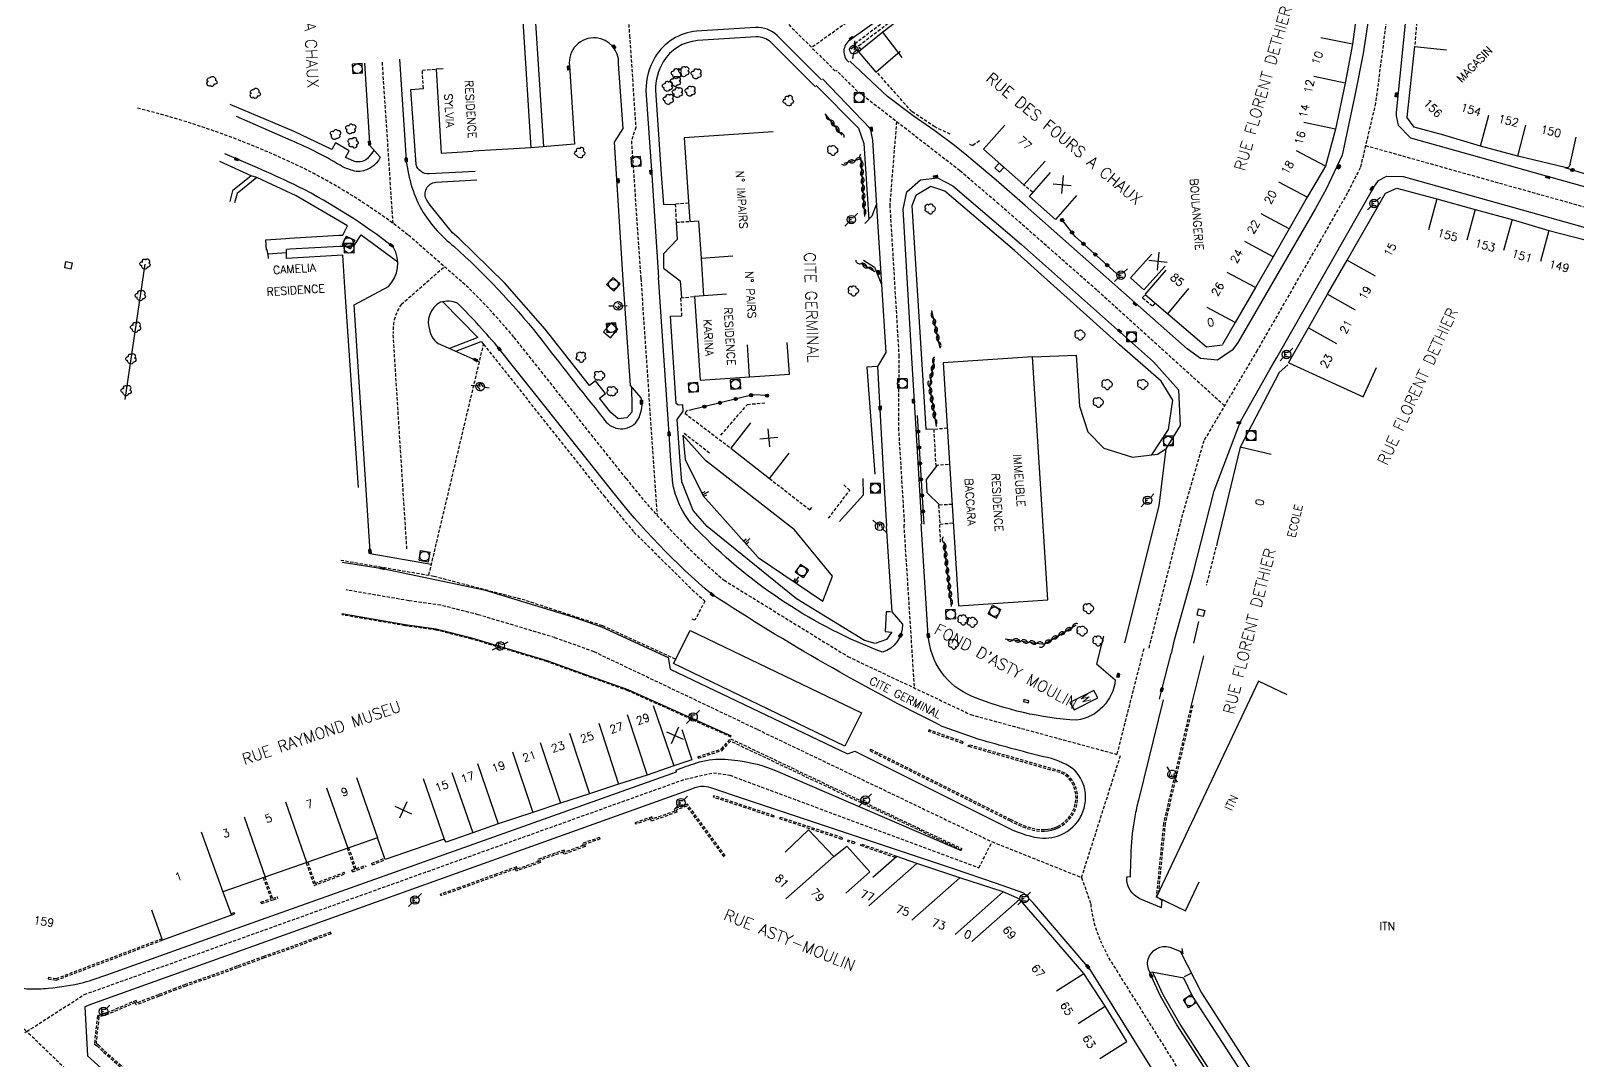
# Model space of a CAD drawing. Header units: millimetres. Extents: x 184000 to 185001, y 129000 to 130000.
# Drawn here: x 184619.8 to 184861.3, y 129167.8 to 129328.5 of the extents above; entities that cross this region are included whole.
import ezdxf
from ezdxf.enums import TextEntityAlignment as Align

# ---------------------------------------------------------------- set-up
doc = ezdxf.new("R2010")
doc.units = ezdxf.units.MM
doc.linetypes.add('DASHED', pattern=[0.75, 0.5, -0.25])
doc.layers.get('0').update_dxf_attribs({"linetype": 'CONTINUOUS'})
for name, color, linetype in [('W0001', 6, 'DASHED'), ('W0008', 7, 'CONTINUOUS'), ('W0100', 7, 'CONTINUOUS'), ('W0112', 1, 'DASHED'), ('W0211', 2, 'CONTINUOUS'), ('W0300', 7, 'CONTINUOUS'), ('W0302', 3, 'CONTINUOUS'), ('W0310', 3, 'CONTINUOUS'), ('W0322', 7, 'CONTINUOUS'), ('W0334', 7, 'CONTINUOUS'), ('W0400', 7, 'CONTINUOUS'), ('W0420', 7, 'CONTINUOUS'), ('W0471', 7, 'CONTINUOUS'), ('W0984', 7, 'CONTINUOUS'), ('W0989', 7, 'CONTINUOUS'), ('W0991', 7, 'CONTINUOUS'), ('W1102', 7, 'CONTINUOUS')]:
    doc.layers.add(name, color=color, linetype=linetype)
doc.styles.get("Standard").update_dxf_attribs({"font": 'romans.shx', "width": 0.85})

# ---------------------------------------------------------------- blocks, each defined once
blk = doc.blocks.new('t991o')
at = {"color": 0, "linetype": 'Continuous'}
for p, q in [((-1, 1), (1, -1)), ((-1, -1), (1, 1))]:
    blk.add_line(p, q, dxfattribs=at)
blk = doc.blocks.new('t310o')
at = {"color": 0, "linetype": 'Continuous'}
for centre, start, end in [((-0.5, 0.38), 216.8699, 323.1304), ((0.5, -0.37), 36.8699, 143.1303)]:
    blk.add_arc(centre, 0.625, start, end, dxfattribs=at)
blk = doc.blocks.new('t322o')
at = {"color": 0, "linetype": 'Continuous'}
for radius in [0.25, 0.15]:
    blk.add_circle((0, 0), radius, dxfattribs=at)
blk = doc.blocks.new('T471')
for p, q in [((-0.333334, 0.333334), (-0.333334, -0.333334)), ((-0.333334, 0.333334), (0.333334, 0.333334)), ((-0.333334, 0), (0, 0)), ((0.500001, 0.500001), (1.000002, 1.000002)), ((-0.500001, -0.500001), (-1.000002, -1.000002)), ((-0.333334, -0.333334), (0.333334, -0.333334))]:
    blk.add_line(p, q)
blk.add_ellipse((0, 0), major_axis=(0.471405, 0.471405), ratio=1, start_param=5.4977871438, end_param=11.780972451)
blk = doc.blocks.new('t112o')
at = {"color": 0, "linetype": 'Continuous'}
for p, q in [((-0.5, 0.5), (0.5, 0.5)), ((-0.5, -0.5), (-0.5, 0.5)), ((0.5, 0.5), (0.5, -0.5)), ((0.5, -0.5), (-0.5, -0.5))]:
    blk.add_line(p, q, dxfattribs=at)
blk = doc.blocks.new('T420')
for p, q in [((0.75, 0.75), (-0.75, 0.75)), ((-0.75, 0.75), (-0.75, -0.75)), ((0.75, 0.75), (0.75, -0.75)), ((0.75, -0.75), (-0.75, -0.75))]:
    blk.add_line(p, q)
blk.add_ellipse((0, 0), major_axis=(-0.53, 0.53), ratio=1, start_param=3.926991, end_param=10.210176)
blk = doc.blocks.new('T300')
for p, q in [((-0.8, 0.51), (-0.86, 0.34)), ((-0.86, 0.34), (-0.86, 0.17)), ((-0.86, 0.17), (-0.74, 0.06)), ((-0.69, 0.63), (-0.8, 0.51)), ((-0.8, -0.06), (-0.74, 0.06)), ((-0.74, 0.06), (-0.69, 0.11)), ((-0.57, 0.69), (-0.69, 0.63)), ((-0.46, 0.69), (-0.57, 0.69)), ((-0.29, 0.63), (-0.46, 0.69)), ((-0.29, 0.63), (-0.17, 0.74)), ((-0.23, 0.57), (-0.29, 0.63)), ((-0.17, 0.74), (-0.06, 0.8)), ((-0.06, 0.8), (0.06, 0.8)), ((0.06, 0.8), (0.23, 0.74)), ((0.23, 0.74), (0.34, 0.63)), ((0.34, 0.63), (0.4, 0.51)), ((0.46, 0.46), (0.34, 0.46)), ((0.4, 0.51), (0.4, 0.46)), ((0.57, 0.4), (0.46, 0.46)), ((0.57, 0.4), (0.69, 0.29)), ((0.69, 0.29), (0.74, 0.17)), ((0.74, 0.06), (0.69, -0.17)), ((0.74, 0.17), (0.74, 0.06)), ((-0.8, -0.17), (-0.8, -0.06)), ((-0.8, -0.23), (-0.8, -0.17)), ((-0.74, -0.34), (-0.8, -0.23)), ((-0.69, -0.4), (-0.74, -0.34)), ((-0.51, -0.46), (-0.69, -0.4)), ((-0.4, -0.46), (-0.51, -0.46)), ((-0.4, -0.46), (-0.34, -0.46)), ((-0.34, -0.46), (-0.34, -0.4)), ((-0.34, -0.51), (-0.34, -0.46)), ((-0.29, -0.63), (-0.34, -0.51)), ((-0.17, -0.74), (-0.29, -0.63)), ((-0.06, -0.8), (-0.17, -0.74)), ((0.06, -0.8), (-0.06, -0.8)), ((0.17, -0.74), (0.06, -0.8)), ((0.23, -0.69), (0.17, -0.74)), ((0.29, -0.46), (0.23, -0.46)), ((0.29, -0.63), (0.23, -0.69)), ((0.46, -0.4), (0.29, -0.46)), ((0.34, -0.51), (0.29, -0.63)), ((0.34, -0.51), (0.34, -0.46)), ((0.57, -0.34), (0.46, -0.4)), ((0.63, -0.29), (0.57, -0.34)), ((0.69, -0.17), (0.63, -0.29))]:
    blk.add_line(p, q)
blk = doc.blocks.new('T400')
for p, q in [((-0.15, 0.3), (0.15, 0.3)), ((-0.15, -0.25), (-0.15, 0.3)), ((-0.15, 0.15), (0.15, 0.15)), ((-0.15, 0), (0.15, 0)), ((0.15, 0.3), (0.15, -0.25)), ((-0.15, -0.15), (0.15, -0.15)), ((-0.15, -0.25), (-0.15, -0.3)), ((-0.15, -0.3), (0.15, -0.3)), ((0.15, -0.3), (0.15, -0.25))]:
    blk.add_line(p, q)
blk = doc.blocks.new('t211o')
at = {"color": 0, "linetype": 'Continuous'}
for p, q in [((-0.29, 0.5), (-0.29, 0)), ((0, 1), (0, 0)), ((0.29, 0.5), (0.29, 0))]:
    blk.add_line(p, q, dxfattribs=at)

msp = doc.modelspace()

# ---------------------------------------------------------------- linework, layer by layer
at = {"layer": 'W0001'}
msp.add_line((184783.9, 129196.28), (184785.35, 129192.12), dxfattribs=at)
for points in [[(184834.67, 129361.63), (184831.87, 129332.98), (184829.82, 129317.24), (184827.44, 129307.15), (184825.42, 129303.21), (184821.21, 129295.81), (184818.17, 129290.55), (184811.33, 129278.63), (184802.99, 129264.5), (184799.46, 129252.24), (184794.33, 129231.89)], [(184707.34, 129360.21), (184745.4, 129322.29)], [(184786.26, 129357.64), (184741.75, 129325.93)], [(184713.11, 129330.29), (184713.28, 129327.81), (184714.27, 129313.45), (184713.58, 129311.34), (184715.05, 129289.85)], [(184674.63, 129323.65), (184676.3, 129298.49)], [(184806.22, 129269.97), (184786.28, 129288.03), (184770.99, 129301.49), (184764.89, 129306.68), (184748.89, 129319.09), (184745.56, 129322.4)], [(184754.99, 129314.36), (184753.94, 129301.35), (184755.36, 129277.87), (184755.29, 129266.51), (184756.22, 129251.35)], [(184828.26, 129310.63), (184874.62, 129297.62), (184918.39, 129284.5), (184936.49, 129276.95), (184945.28, 129272.38), (184951.41, 129268.29), (184962.7, 129260), (184969.63, 129255.03), (184985.86, 129242.72), (185000, 129229.78)], [(184715.05, 129289.85), (184717.58, 129252.86)], [(184756.13, 129251.35), (184757.75, 129225.9)], [(184733.28, 129219.39), (184707.75, 129231.53), (184701.61, 129233.75), (184689.67, 129237.33), (184683.8, 129238.82), (184678.82, 129239.51), (184669, 129241.21)], [(184728.06, 129242.71), (184747.4, 129230.8), (184766.57, 129221.73), (184789.41, 129215.52)], [(184793.6, 129232.01), (184789.41, 129215.52)], [(184733.28, 129219.39), (184769.91, 129201.87), (184783.9, 129196.28), (184789.99, 129215.37)], [(184728.94, 129212.26), (184767.87, 129197.79), (184769.91, 129201.87)]]:
    msp.add_lwpolyline(points, dxfattribs=at)
for points in [[(184728.06, 129242.71, -0.050932), (184712.74, 129258.62), (184702.58, 129271.45), (184695.22, 129280.71, 0.023031), (184688.16, 129288.38), (184678.66, 129296.7, 0.048366), (184662.91, 129306.8, 0.054365), (184636.2, 129316.51, 0.258505), (184636.2, 129316.51, 0.108505), (184636.2, 129316.51)], [(184678.51, 129247.6), (184676.36, 129281.28, -0.171472), (184677.65, 129285.82), (184684.36, 129291.71)], [(184831.49, 129000), (184831.43, 129000.86), (184828.51, 129042.9), (184826.86, 129065.74), (184826.03, 129077.93), (184823.75, 129110.41), (184823.02, 129126.94, 0.104805), (184821.84, 129129.94), (184809.11, 129150.31), (184796.78, 129169.96), (184788.05, 129183.93), (184786.98, 129186.16, -0.088323), (184785.33, 129192.15)]]:
    msp.add_lwpolyline(points, format="xyb", dxfattribs=at)
at = {"layer": 'W0001', "flags": 128}
for points in [[(184573.69, 129219.87), (184592.27, 129197.77), (184597.11, 129192.65), (184612.38, 129178.73), (184619.12, 129172.22), (184628.1, 129177.99)], [(184628.1, 129177.99), (184721.77, 129211.58), (184726.38, 129212.65), (184728.94, 129212.26)], [(184743.39, 129000), (184742.74, 129000.55), (184704.08, 129057.27), (184648.29, 129142.06), (184642.83, 129150.26), (184626.87, 129164.73), (184619.12, 129172.22), (184604.16, 129160.91)]]:
    msp.add_lwpolyline(points, dxfattribs=at)
at = {"layer": 'W0008'}
for points in [[(184872.53, 129362.32), (184841.84, 129358.93), (184839.65, 129358.15), (184837.7, 129356.14), (184836.95, 129354.05), (184834.72, 129332.31), (184833.02, 129315.81), (184833.05, 129315.24), (184833.37, 129313.8), (184835.26, 129311.85), (184857.19, 129305.7), (184891.29, 129296.15)], [(184811.69, 129355.65), (184812.63, 129355.76), (184826.36, 129357.3), (184828.38, 129356.99), (184829.92, 129355.78), (184830.8, 129352.96), (184829.24, 129336.09), (184828.8, 129331.21), (184827.87, 129325.02), (184826.62, 129318.68), (184824.58, 129309.14), (184822.1, 129303.8), (184820.44, 129300.81), (184808.27, 129279.75), (184807.4, 129278.64)], [(184807.4, 129278.64), (184805.12, 129277.1), (184802.5, 129277.34), (184800.4, 129278.86), (184775.07, 129301.28), (184770.57, 129305.21), (184765.97, 129309.06), (184764.04, 129310.62), (184760.98, 129312.92), (184757.57, 129315.25), (184753.6, 129318.29), (184747.69, 129323.78)], [(184743.42, 129321.02), (184750.86, 129313.29), (184751.24, 129311.45), (184751.84, 129302.02), (184752.66, 129288.92), (184753.34, 129278.29), (184752.01, 129276.09), (184752.94, 129259), (184753.45, 129251.18)], [(184797.94, 129231.27), (184798.43, 129233.41), (184801.29, 129243.6), (184804.62, 129256.67), (184808.75, 129267.52), (184813.32, 129275.62), (184814.4, 129277.5), (184829.56, 129304.12), (184830.29, 129305.17), (184831.57, 129305.84), (184834.13, 129305.8), (184852.72, 129300.57), (184875.01, 129294.32)], [(184758.96, 129251.51), (184758.1, 129265.48), (184757.37, 129277.44), (184756.03, 129300.69), (184756.63, 129303.39), (184758.76, 129305.29), (184761.42, 129305.58), (184763.81, 129304.31), (184774.49, 129295.15), (184795.16, 129276.85), (184799.04, 129272.47), (184799.31, 129266.9), (184797.07, 129263.25), (184795.98, 129254.34), (184790.62, 129232.95)], [(184668.42, 129245.52), (184674.68, 129244.57), (184690.56, 129241.2), (184704.43, 129236.98), (184708.93, 129235.44), (184719.34, 129230.63), (184719.62, 129228.83)], [(184725.03, 129241.46), (184724.99, 129241.5)], [(184729.21, 129218.34), (184713.08, 129225.6), (184706.47, 129227.96), (184700.42, 129230.14), (184688.66, 129233.67), (184683.08, 129235.08), (184678.24, 129235.75), (184668.35, 129237.46)], [(184796.08, 129224.16), (184796.44, 129225.6), (184797.88, 129231.28)]]:
    msp.add_lwpolyline(points, dxfattribs=at)
for points in [[(184811.72, 129355.45), (184799.16, 129354.03), (184788.4, 129352.78, 0.100029), (184778.9, 129349.34), (184747.69, 129327.08, 0.494462), (184747.52, 129323.67)], [(184712.3, 129289.66), (184710.94, 129311.15), (184712.28, 129313.31), (184711.58, 129323.4, 0.403406), (184708.07, 129327.44, 0.479779), (184703.91, 129323.1), (184704.68, 129310.84), (184697.86, 129310.29)], [(184743.3, 129320.88), (184736.36, 129327.8, 0.211399), (184732.97, 129329.05), (184723.77, 129328.47, 0.241077), (184717.3, 129324.46, 0.13817), (184715.86, 129319.21), (184716.79, 129306.02), (184717.8, 129290.03)], [(184671.89, 129323.47), (184672.67, 129311.02), (184672.71, 129310.64), (184674.34, 129308.83, -0.311789), (184670.57, 129306.58, -0.043141), (184668.57, 129307.25, 0.037688), (184660.41, 129311.41), (184651.87, 129315.14)], [(184677.36, 129324.12), (184678.41, 129308.35, 0.104179), (184681.05, 129300.15, 0.080093), (184685.84, 129294.88, -0.040889), (184699.03, 129280.96, 0.006613), (184709.19, 129268.03, 0.489032), (184714.23, 129267.27, 0.223036), (184715.13, 129271.19), (184713.44, 129273.15), (184712.3, 129289.66)], [(184682.31, 129245.2), (184672.76, 129246.84), (184672.75, 129247.23), (184670.29, 129285.75), (184675.62, 129288.62, 0.328879), (184676.44, 129294.72, 0.046917), (184661.6, 129304.19, 0.014817), (184650.08, 129309.31, 0.025609)], [(184753.4, 129251.18), (184754.26, 129237.78), (184755.93, 129235.83, -0.335857), (184752.79, 129231.48, -0.108153), (184724.55, 129249.93, -0.171171), (184720.05, 129257.81), (184719.75, 129261.37), (184719.47, 129265.59), (184717.8, 129290.03)], [(184726.43, 129240.27, -0.000644), (184726.19, 129240.47, -0.050941), (184710.45, 129256.81), (184700.29, 129269.63), (184692.95, 129278.86, 0.021891), (184686.44, 129285.98, 0.177829), (184683.76, 129286.14, 0.387803), (184682.12, 129281.65, 0.284555), (184684.14, 129279.39), (184689.76, 129276.89)], [(184787.34, 129233.98), (184786.24, 129229.66), (184789.16, 129227.15, -0.344295), (184783.14, 129220.85, -0.081589), (184766.79, 129224.57, -0.286388), (184759.96, 129234.08), (184758.86, 129251.52)], [(184796.37, 129191.53), (184793.02, 129192.96, -0.297677), (184790.95, 129196.3)], [(184823.86, 129065.6), (184823.84, 129065.54), (184823.01, 129077.72), (184819.58, 129126.51, 0.098695), (184818.93, 129128.06), (184806.18, 129148.48), (184793.85, 129168.12), (184785.23, 129181.9), (184784.87, 129182.35), (184776.29, 129192.36)], [(184794.57, 129181.47, -0.191369), (184794.3, 129183.51, -0.407872), (184797.71, 129185.42), (184799.64, 129184.63)], [(184846.38, 129122.88), (184834, 129127.05), (184834.05, 129127.26), (184826.57, 129138.67), (184823.4, 129140.05, -0.111497), (184815.86, 129146.92), (184807.77, 129159.29), (184798.78, 129173.26), (184796.21, 129177.72), (184794.75, 129180.94), (184794.57, 129181.47)]]:
    msp.add_lwpolyline(points, format="xyb", dxfattribs=at)
at = {"layer": 'W0008', "flags": 128}
for points in [[(184719.62, 129228.83), (184747.32, 129215.61), (184748.46, 129216.04), (184771.31, 129204.61, 0.0697), (184776.49, 129202.6, 0.1235), (184780.15, 129202.73, 0.1786), (184783.61, 129205.51, 0.0922), (184784.42, 129207.68, 0.094), (184784.4, 129210.01, 0.1625), (184782.54, 129213.27, 0.1161), (184777.97, 129215.13, -0.0093), (184767.91, 129217.86), (184762.14, 129219.89, -0.028869), (184726.19, 129240.47)], [(184796.63, 129224.02), (184792.78, 129208.36, 0.0135), (184792.21, 129205.81, 0.0335), (184791.62, 129200.47, 0.0076), (184791.48, 129196.34), (184790.96, 129196.39, 0.007901), (184790.95, 129196.3)], [(184575.62, 129221.47), (184596.77, 129196.56, 0.0174), (184597.97, 129195.22, 0.0286), (184599.55, 129193.76), (184615.73, 129180.46, 0.0407), (184616.97, 129179.51, 0.1153), (184619.45, 129178.88, 0.0395), (184622.52, 129179, 0.0403), (184628.01, 129179.89, 0.0211), (184631.62, 129181.08), (184652, 129188.36), (184720.6, 129212.79), (184720.57, 129213.07, -0.0192), (184723.73, 129214.19, -0.0873), (184727.82, 129214.78, -0.0064), (184728.18, 129214.75, -0.0121), (184730.2, 129214.54, -0.0677), (184736.1, 129212.98), (184758.41, 129203.38), (184765.08, 129200.52)], [(184776.29, 129192.36), (184774.88, 129193.83), (184770.59, 129195.35), (184763.88, 129197.66), (184730.93, 129208.61), (184726.31, 129210.17, 0.0649), (184724.94, 129210.51, 0.0997), (184722.97, 129210.09), (184629.39, 129176.53), (184628.19, 129176.09), (184628.64, 129168.43), (184630.23, 129166.95), (184640.27, 129157.92), (184645.39, 129153.38), (184725.27, 129031.47), (184726.41, 129032.14), (184744.94, 129004.63), (184748.1, 129000)]]:
    msp.add_lwpolyline(points, format="xyb", dxfattribs=at)
at = {"layer": 'W0100'}
for p, q in [((184835.91, 129326.08), (184834.73, 129315.07)), ((184835.91, 129326.08), (184840.88, 129325.55)), ((184860.2, 129307.7), (184861.16, 129311.91)), ((184793.84, 129287.34), (184797.09, 129291.14)), ((184720.15, 129229.69), (184722.74, 129234.88)), ((184722.74, 129234.88), (184749.52, 129222)), ((184746.92, 129216.81), (184720.15, 129229.69)), ((184749.52, 129222), (184746.92, 129216.81))]:
    msp.add_line(p, q, dxfattribs=at)
for points in [[(184811.89, 129353.99), (184811.98, 129354), (184827.18, 129355.94), (184829.05, 129353.72), (184828.19, 129344.25), (184827.63, 129338.53), (184827.03, 129332.58), (184826.2, 129326.45), (184825.07, 129320.39), (184823.54, 129313.17), (184821.98, 129307.38), (184819.13, 129302.57), (184816.34, 129297.6), (184813.81, 129293.25), (184811.07, 129288.45), (184807.91, 129282.97), (184805.91, 129279.53)], [(184695.46, 129348.23), (184697.86, 129310.29), (184688.86, 129309.74)], [(184771.09, 129336.01), (184768.05, 129339.98), (184752.83, 129328.32), (184749.05, 129325.28), (184749.44, 129324.82), (184751.74, 129322.11), (184755.55, 129325.35)], [(184684.16, 129322.6), (184683.07, 129322.54), (184683.87, 129309.44), (184688.86, 129309.74)], [(184778.22, 129308.2), (184774.9, 129304.46), (184768.59, 129310.06), (184771.91, 129313.8)], [(184735.73, 129312.75), (184721.83, 129311.82), (184722.71, 129298.78), (184724.07, 129298.87), (184724.47, 129293), (184724.86, 129287.13)], [(184783.12, 129302.84), (184779.82, 129299.08), (184775.74, 129302.66), (184779.04, 129306.42)], [(184816.23, 129276.68), (184819.36, 129282.14), (184822.3, 129287.43), (184825.4, 129292.74), (184831.39, 129303.2), (184833.17, 129303.99), (184839.41, 129302.29), (184845.39, 129300.64), (184851.18, 129299.06), (184856.91, 129297.35), (184862.76, 129295.85), (184868.45, 129294.18), (184874.25, 129292.62), (184880.07, 129290.98), (184886.05, 129289.18), (184891.94, 129287.38), (184898.08, 129285.51), (184904.03, 129283.7), (184909.98, 129281.98), (184915.67, 129280.16), (184921.55, 129278.18), (184927.62, 129275.81)], [(184670.94, 129257.23), (184668.81, 129288.51), (184668.5, 129293.5), (184659.73, 129292.97), (184659.69, 129293.85), (184656.79, 129293.67), (184656.83, 129292.97)], [(184794.86, 129293.66), (184791.52, 129289.94), (184793.61, 129288.06), (184796.95, 129291.78)], [(184728.41, 129287.38), (184723.42, 129287.03), (184724.34, 129273.97), (184738.26, 129274.89), (184737.92, 129279.88)], [(184793.84, 129287.34), (184797.35, 129284.34), (184803.43, 129279.2), (184805.91, 129279.5)], [(184816.26, 129276.66), (184827.88, 129271.38), (184829.95, 129275.93)], [(184732.17, 129267.3), (184729.09, 129263.37), (184735.15, 129258.62), (184738.23, 129262.56)], [(184813.53, 129262.34), (184808.67, 129263.51), (184805.08, 129248.6), (184805.08, 129248.6)], [(184816.04, 129224.81), (184811.52, 129226.95), (184795.6, 129193.24), (184800.12, 129191.1), (184802.25, 129195.62)], [(184786.74, 129168.02), (184790.99, 129170.65), (184787.58, 129176.18), (184784.26, 129181.27), (184778.4, 129188.05), (184774.25, 129192.87), (184774.21, 129192.89)]]:
    msp.add_lwpolyline(points, dxfattribs=at)
msp.add_lwpolyline([(184860.2, 129307.7, -0.536778), (184859.44, 129307.18), (184852.03, 129308.94), (184846.23, 129310.55), (184840.5, 129312.26), (184835.85, 129313.47), (184834.72, 129315.05)], format="xyb", dxfattribs=at)
msp.add_lwpolyline([(184778.61, 129239.65), (184776.23, 129277.6), (184762.29, 129276.68), (184764.68, 129238.73)], close=True, dxfattribs=at)
at = {"layer": 'W0100', "flags": 128}
for points in [[(184774.81, 129223.77), (184775.59, 129223.57), (184775.67, 129223.89), (184774.89, 129224.09)], [(184782.09, 129223.63), (184782.76, 129222.46), (184786.45, 129224.33), (184785.79, 129225.5)]]:
    msp.add_lwpolyline(points, close=True, dxfattribs=at)
for points in [[(184721.45, 129219.42), (184723.04, 129214.68), (184720.23, 129213.7), (184716.06, 129212.27), (184711.58, 129210.85), (184707.01, 129209.35), (184702.49, 129207.87), (184698.19, 129206.43), (184692.79, 129204.64), (184688.83, 129203.25), (184684.64, 129201.8), (184684.34, 129202.29), (184675.12, 129199.07), (184673.94, 129202.47), (184649.78, 129194.04), (184651.1, 129190.4), (184640.35, 129186.5), (184638.65, 129191.2)], [(184737.62, 129200.24), (184741.22, 129203.71), (184745.2, 129199.58), (184747.25, 129201.18), (184748.18, 129200.12), (184750.8, 129197.17), (184747.06, 129193.86)], [(184774.25, 129192.92), (184771.63, 129194.03), (184764.89, 129196.23), (184758.15, 129198.47), (184755.05, 129199.57), (184751.3, 129196.26)]]:
    msp.add_lwpolyline(points, dxfattribs=at)
at = {"layer": 'W0112'}
for p, q in [((184836.32, 129330.63), (184835.91, 129326.08)), ((184757.37, 129315.92), (184751.8, 129322.23)), ((184776.25, 129303.36), (184774.9, 129304.45)), ((184805.08, 129248.6), (184803.36, 129241.91)), ((184801.02, 129223.22), (184796.7, 129204.75)), ((184801.26, 129223.17), (184796.95, 129204.71)), ((184760.07, 129219.33), (184759.99, 129219.09)), ((184765.31, 129217.23), (184759.99, 129219.09)), ((184765.39, 129217.47), (184760.07, 129219.33)), ((184723.95, 129215.15), (184727.62, 129216.35)), ((184727.62, 129216.35), (184729.06, 129217.96)), ((184727.76, 129216.14), (184729.04, 129217.57)), ((184765.1, 129200.57), (184729.04, 129217.57)), ((184729.06, 129217.96), (184765.2, 129200.79)), ((184765.31, 129217.23), (184765.39, 129217.47)), ((184766.2, 129216.77), (184766.27, 129217.01)), ((184780.52, 129212.66), (184766.2, 129216.77)), ((184780.59, 129212.9), (184766.27, 129217.01)), ((184723.95, 129215.15), (184724.03, 129214.91)), ((184724.03, 129214.91), (184727.76, 129216.14)), ((184750.94, 129216.32), (184750.83, 129216.1)), ((184750.83, 129216.1), (184772.66, 129205.16)), ((184750.94, 129216.32), (184772.77, 129205.39)), ((184781.16, 129212.38), (184780.52, 129212.66)), ((184781.29, 129212.59), (184780.59, 129212.9)), ((184781.73, 129211.93), (184781.16, 129212.38)), ((184781.91, 129212.11), (184781.29, 129212.59)), ((184782.22, 129211.35), (184781.73, 129211.93)), ((184782.43, 129211.49), (184781.91, 129212.11)), ((184782.61, 129210.68), (184782.22, 129211.35)), ((184782.83, 129210.78), (184782.43, 129211.49)), ((184782.87, 129209.95), (184782.61, 129210.68)), ((184783.11, 129210.02), (184782.83, 129210.78)), ((184783, 129209.28), (184782.87, 129209.95)), ((184783.03, 129208.61), (184783, 129209.28)), ((184783.25, 129209.31), (184783.11, 129210.02)), ((184783.28, 129208.6), (184783.25, 129209.31)), ((184722.33, 129207.74), (184720.24, 129206.96)), ((184720.24, 129206.96), (184720.36, 129206.63)), ((184722.24, 129207.43), (184720.56, 129206.81)), ((184720.56, 129206.81), (184720.68, 129206.47)), ((184728.05, 129199.53), (184722.24, 129207.43)), ((184728.25, 129199.68), (184722.33, 129207.74)), ((184726.43, 129209.06), (184726.36, 129208.83)), ((184735.81, 129205.7), (184726.36, 129208.83)), ((184735.89, 129205.93), (184726.43, 129209.06)), ((184782.54, 129206.67), (184782.8, 129207.29)), ((184782.77, 129206.56), (184783.03, 129207.21)), ((184782.8, 129207.29), (184782.96, 129207.94)), ((184782.96, 129207.94), (184783.03, 129208.61)), ((184783.03, 129207.21), (184783.21, 129207.9)), ((184783.21, 129207.9), (184783.28, 129208.6)), ((184716.75, 129205.74), (184714.17, 129204.84)), ((184714.25, 129204.6), (184714.17, 129204.84)), ((184716.59, 129205.42), (184714.25, 129204.6)), ((184716.71, 129205.09), (184716.59, 129205.42)), ((184720.68, 129206.47), (184716.71, 129205.09)), ((184716.86, 129205.41), (184716.75, 129205.74)), ((184720.36, 129206.63), (184716.86, 129205.41)), ((184735.81, 129205.7), (184735.89, 129205.93)), ((184736.76, 129205.45), (184736.84, 129205.68)), ((184746.44, 129202.24), (184736.76, 129205.45)), ((184746.52, 129202.48), (184736.84, 129205.68)), ((184772.66, 129205.16), (184773.33, 129204.83)), ((184772.77, 129205.39), (184773.44, 129205.06)), ((184773.33, 129204.83), (184774.01, 129204.51)), ((184773.44, 129205.06), (184774.11, 129204.74)), ((184774.01, 129204.51), (184774.7, 129204.21)), ((184774.11, 129204.74), (184774.79, 129204.44)), ((184774.79, 129204.44), (184775.48, 129204.19)), ((184779.67, 129204.06), (184780.15, 129204.26)), ((184780.15, 129204.26), (184780.75, 129204.6)), ((184780.26, 129204.04), (184780.88, 129204.39)), ((184780.75, 129204.6), (184781.29, 129205.02)), ((184780.88, 129204.39), (184781.46, 129204.84)), ((184781.29, 129205.02), (184781.78, 129205.51)), ((184781.46, 129204.84), (184781.97, 129205.35)), ((184781.78, 129205.51), (184782.2, 129206.07)), ((184781.97, 129205.35), (184782.41, 129205.93)), ((184782.2, 129206.07), (184782.54, 129206.67)), ((184782.41, 129205.93), (184782.77, 129206.56)), ((184796.7, 129204.75), (184795.56, 129193.18)), ((184796.95, 129204.71), (184795.88, 129193.83)), ((184708.62, 129202.54), (184705.93, 129201.61)), ((184708.7, 129202.3), (184706.25, 129201.45)), ((184708.7, 129202.3), (184708.62, 129202.54)), ((184746.52, 129202.48), (184746.44, 129202.24)), ((184747.4, 129202.12), (184747.33, 129201.88)), ((184748.39, 129201.56), (184747.33, 129201.88)), ((184748.46, 129201.8), (184747.4, 129202.12)), ((184774.7, 129204.21), (184775.4, 129203.95)), ((184775.4, 129203.95), (184776.12, 129203.74)), ((184775.48, 129204.19), (184776.18, 129203.98)), ((184776.12, 129203.74), (184776.84, 129203.59)), ((184776.18, 129203.98), (184776.88, 129203.84)), ((184776.84, 129203.59), (184777.58, 129203.52)), ((184776.88, 129203.84), (184777.59, 129203.77)), ((184777.58, 129203.52), (184778.13, 129203.52)), ((184777.59, 129203.77), (184778.12, 129203.77)), ((184778.12, 129203.77), (184778.64, 129203.82)), ((184778.13, 129203.52), (184778.68, 129203.57)), ((184778.64, 129203.82), (184779.16, 129203.91)), ((184778.68, 129203.57), (184779.22, 129203.67)), ((184779.16, 129203.91), (184779.67, 129204.06)), ((184779.22, 129203.67), (184779.75, 129203.83)), ((184779.75, 129203.83), (184780.26, 129204.04)), ((184670.36, 129197.57), (184669.22, 129200.83)), ((184670.6, 129197.65), (184669.46, 129200.91)), ((184703.06, 129200.57), (184698.93, 129199.1)), ((184702.91, 129200.25), (184699.25, 129198.95)), ((184703.03, 129199.92), (184702.91, 129200.25)), ((184706.36, 129201.13), (184703.03, 129199.92)), ((184703.18, 129200.24), (184703.06, 129200.57)), ((184706.04, 129201.28), (184703.18, 129200.24)), ((184705.93, 129201.61), (184706.04, 129201.28)), ((184706.25, 129201.45), (184706.36, 129201.13)), ((184748.46, 129201.8), (184748.39, 129201.56)), ((184749.38, 129201.27), (184749.46, 129201.5)), ((184754.83, 129199.38), (184749.38, 129201.27)), ((184755.05, 129199.57), (184749.46, 129201.5)), ((184765.1, 129200.57), (184765.2, 129200.79)), ((184662.78, 129198.58), (184664.02, 129195.04)), ((184663.02, 129198.66), (184664.17, 129195.37)), ((184664.17, 129195.37), (184668.73, 129197.09)), ((184668.82, 129196.85), (184668.73, 129197.09)), ((184669.91, 129197.41), (184670.36, 129197.57)), ((184670, 129197.17), (184669.91, 129197.41)), ((184670, 129197.17), (184670.68, 129197.42)), ((184670.6, 129197.65), (184672, 129198.16)), ((184670.68, 129197.42), (184672.08, 129197.93)), ((184672, 129198.16), (184672.08, 129197.93)), ((184672.98, 129198.47), (184675.04, 129199.31)), ((184672.98, 129198.47), (184673.07, 129198.24)), ((184673.07, 129198.24), (184675.12, 129199.07)), ((184695.62, 129197.93), (184692.55, 129196.84)), ((184695.47, 129197.61), (184692.63, 129196.61)), ((184695.58, 129197.28), (184695.47, 129197.61)), ((184699.37, 129198.62), (184695.58, 129197.28)), ((184695.74, 129197.6), (184695.62, 129197.93)), ((184699.05, 129198.77), (184695.74, 129197.6)), ((184698.93, 129199.1), (184699.05, 129198.77)), ((184699.25, 129198.95), (184699.37, 129198.62)), ((184657.31, 129192.96), (184656.12, 129196.25)), ((184657.54, 129193.04), (184656.35, 129196.33)), ((184664.02, 129195.04), (184668.82, 129196.85)), ((184686.73, 129194.73), (184683.76, 129193.66)), ((184692.55, 129196.84), (184686.73, 129194.73)), ((184692.63, 129196.61), (184686.81, 129194.49)), ((184655.71, 129192.44), (184657.31, 129192.96)), ((184655.79, 129192.2), (184655.71, 129192.44)), ((184655.79, 129192.2), (184657.63, 129192.8)), ((184657.54, 129193.04), (184658.29, 129193.26)), ((184657.63, 129192.8), (184658.36, 129193.02)), ((184658.36, 129193.02), (184658.29, 129193.26)), ((184683.84, 129193.42), (184683.76, 129193.66)), ((184686.81, 129194.49), (184683.84, 129193.42)), ((184651.02, 129190.63), (184651.49, 129190.84)), ((184651.1, 129190.4), (184651.59, 129190.61)), ((184651.49, 129190.84), (184651.59, 129190.61)), ((184666.59, 129187.72), (184664.25, 129186.88)), ((184666.67, 129187.49), (184664.34, 129186.65)), ((184666.67, 129187.49), (184666.59, 129187.72)), ((184623.73, 129180.5), (184640.26, 129186.74)), ((184623.75, 129180.24), (184640.35, 129186.51)), ((184660.76, 129185.56), (184656.15, 129183.95)), ((184660.84, 129185.33), (184656.24, 129183.71)), ((184664.25, 129186.88), (184660.76, 129185.56)), ((184664.34, 129186.65), (184660.84, 129185.33)), ((184654.65, 129183.4), (184651.96, 129182.41)), ((184654.74, 129183.16), (184652.05, 129182.18)), ((184656.15, 129183.95), (184654.65, 129183.4)), ((184656.24, 129183.71), (184654.74, 129183.16)), ((184622.53, 129180.7), (184622.49, 129180.45)), ((184622.49, 129180.45), (184623.75, 129180.24)), ((184622.53, 129180.7), (184623.73, 129180.5)), ((184648.48, 129181.14), (184643.9, 129179.56)), ((184648.56, 129180.91), (184643.98, 129179.33)), ((184651.96, 129182.41), (184648.48, 129181.14)), ((184652.05, 129182.18), (184648.56, 129180.91)), ((184639.79, 129177.73), (184636.22, 129176.38)), ((184639.7, 129177.97), (184636.36, 129176.7)), ((184642.36, 129178.97), (184639.7, 129177.97)), ((184642.44, 129178.74), (184639.79, 129177.73)), ((184643.9, 129179.56), (184642.36, 129178.97)), ((184643.98, 129179.33), (184642.44, 129178.74)), ((184636.22, 129177.08), (184631.76, 129175.17)), ((184636.08, 129176.74), (184631.85, 129174.93)), ((184636.22, 129176.38), (184636.08, 129176.74)), ((184636.36, 129176.7), (184636.22, 129177.08)), ((184630.17, 129174.65), (184629.68, 129170.31)), ((184630.4, 129174.47), (184629.95, 129170.42)), ((184631.76, 129175.17), (184630.17, 129174.65)), ((184631.85, 129174.93), (184630.4, 129174.47)), ((184629.68, 129170.31), (184630.11, 129169.98)), ((184629.95, 129170.42), (184630.27, 129170.17)), ((184630.11, 129169.98), (184631.12, 129169.02)), ((184630.27, 129170.17), (184631.29, 129169.2)), ((184631.12, 129169.02), (184634.27, 129166.23)), ((184631.29, 129169.2), (184634.43, 129166.41))]:
    msp.add_line(p, q, dxfattribs=at)
msp.add_lwpolyline([(184749.49, 129325.64), (184749.11, 129326.07), (184749.08, 129326.19), (184749.1, 129326.23), (184766.94, 129339.87), (184767.78, 129339.78), (184768.05, 129339.98), (184768.27, 129339.64), (184768.69, 129339.92), (184768.47, 129340.26), (184766.78, 129340.46), (184748.62, 129326.59), (184748.48, 129326.22), (184748.6, 129325.79), (184749.05, 129325.28)], close=True, dxfattribs=at)
for points in [[(184681.08, 129319.55), (184680.93, 129322.4), (184683.07, 129322.54)], [(184763.39, 129312.4), (184760.96, 129313.52), (184757.37, 129315.92)], [(184767.94, 129311.36), (184766.89, 129310.59), (184766.28, 129310.89)], [(184722.52, 129301.62), (184720.42, 129301.48), (184720.58, 129298.63), (184722.71, 129298.78)], [(184656.79, 129293.67), (184656.75, 129294.3)], [(184659.72, 129293.9), (184659.7, 129294.46)], [(184721.46, 129284.01), (184721.31, 129286.84), (184723.42, 129287.03)], [(184795.36, 129285.99), (184794.96, 129285.51), (184793.36, 129286.85), (184793.82, 129287.33)], [(184681.95, 129243.53), (184690.49, 129279.58), (184706.32, 129259.62), (184709.27, 129255.9), (184713.98, 129250.24), (184723.07, 129241.24), (184725.06, 129239.46), (184723.5, 129236.48), (184723.08, 129236.65)], [(184727.56, 129265.36), (184731.7, 129270.18), (184734.5, 129270.44)], [(184722.29, 129269.28), (184721.92, 129268.8), (184729.09, 129263.37)], [(184725.78, 129262.58), (184721.75, 129265.7)], [(184762.94, 129266.46), (184760.8, 129266.27), (184761.11, 129260.68), (184763.29, 129260.86)], [(184735.15, 129258.62), (184741.46, 129253.71), (184741.74, 129254.09)], [(184744.36, 129252.39), (184747.68, 129256.76), (184746.69, 129257.68)], [(184763.68, 129254.57), (184761.55, 129254.43), (184761.77, 129251.47)], [(184763.79, 129251.61), (184761.69, 129251.43), (184761.84, 129248.62)], [(184720.47, 129230.38), (184709.05, 129235.6), (184697.01, 129239.58), (184682.72, 129243.31), (184668.15, 129245.82)], [(184729.16, 129218.2), (184713.03, 129225.46), (184706.43, 129227.82), (184700.38, 129230), (184688.63, 129233.53), (184683.05, 129234.94), (184678.22, 129235.6), (184668.33, 129237.32)], [(184802.88, 129230.36), (184802.89, 129230.4)], [(184796.47, 129192.69), (184795.6, 129193.24)]]:
    msp.add_lwpolyline(points, dxfattribs=at)
at = {"layer": 'W0211'}
for points in [[(184743.5, 129239.45), (184745, 129243.36), (184739.04, 129250.6), (184725.14, 129261.43), (184721.61, 129265.39)], [(184721.61, 129265.39), (184721.96, 129261.57), (184724.8, 129255.9), (184733.39, 129246.29), (184743.5, 129239.45)], [(184749.74, 129258.63), (184749.77, 129256.02), (184746.11, 129251.89)]]:
    msp.add_lwpolyline(points, dxfattribs=at)
at = {"layer": 'W0302'}
msp.add_lwpolyline([(184637.59, 129292.07), (184634.45, 129270.94)], dxfattribs=at)
at = {"layer": 'W0310'}
for p, q in [((184746.5, 129312.26), (184743.86, 129315.6)), ((184751.6, 129290.89), (184749.46, 129292.2)), ((184761.81, 129278.99), (184760.49, 129284.86)), ((184763.59, 129238.6), (184762.42, 129248.73))]:
    msp.add_line(p, q, dxfattribs=at)
for points in [[(184750.03, 129299.52), (184749.48, 129308.57), (184746.74, 129307.82)], [(184760.88, 129277.28), (184760.16, 129273.14), (184761.17, 129266.72)], [(184771.98, 129233.56), (184778.06, 129232.75), (184783.05, 129235.76)]]:
    msp.add_lwpolyline(points, dxfattribs=at)
at = {"layer": 'W0322'}
for p, q in [((184862.98, 129306.05), (184859.45, 129307.16)), ((184758.21, 129268.44), (184759.25, 129251.49)), ((184802.17, 129236.28), (184801.36, 129232.87))]:
    msp.add_line(p, q, dxfattribs=at)
for points in [[(184789.76, 129290.26), (184782.92, 129296.42), (184780.8, 129299.06)], [(184734.88, 129271.56), (184732.57, 129271.69), (184722.57, 129269.24)], [(184799.79, 129184.35), (184799.62, 129185.18)]]:
    msp.add_lwpolyline(points, dxfattribs=at)
at = {"layer": 'W0334'}
for points in [[(184697.42, 129348.32), (184699.84, 129310.45)], [(184742.42, 129319.98), (184749.03, 129313.35), (184749.89, 129310.96), (184750.67, 129299.08)], [(184668.49, 129296.6), (184669.22, 129298.1), (184661.21, 129302.76), (184655.05, 129305.61), (184654.18, 129305.91), (184649.3, 129308.13)], [(184654.18, 129305.91), (184651.28, 129303.53), (184650.87, 129301.86)], [(184655.05, 129305.61), (184651.98, 129303.15), (184651.59, 129301.68)], [(184794.89, 129262.3), (184797.49, 129266.27), (184798.18, 129270.85), (184796.31, 129273.82), (184789.85, 129279.51), (184773.4, 129294.25), (184762.53, 129303.5), (184760.36, 129304.24), (184758.02, 129302.82), (184757.41, 129301.19), (184758.87, 129277.29), (184759.56, 129266.32), (184760.73, 129266.36)], [(184751.83, 129301.37), (184751.16, 129299.57), (184750.05, 129298.47)], [(184720.58, 129298.63), (184720.74, 129295.93), (184718.59, 129293.72), (184718.59, 129291.48), (184721.21, 129289.51), (184721.39, 129286.85)], [(184656.75, 129294.3), (184656.59, 129294.3), (184656.5, 129295.9), (184659.6, 129296.11)], [(184659.6, 129296.11), (184660.17, 129296.13)], [(184660.17, 129296.13), (184667.88, 129296.61)], [(184667.88, 129296.61), (184668.49, 129296.6)], [(184668.57, 129294.92), (184670.25, 129295.01), (184671.38, 129296.66), (184677.08, 129292.46)], [(184659.7, 129294.46), (184660.24, 129294.5)], [(184660.24, 129294.5), (184668.02, 129294.91)], [(184668.02, 129294.91), (184668.57, 129294.92)], [(184749.82, 129292.74), (184751.53, 129291.6), (184752.66, 129288.92)], [(184684.15, 129286.23), (184689.59, 129280.63), (184685.16, 129278.94)], [(184754.05, 129237.76), (184753.39, 129237.79), (184753.2, 129234.72), (184754.28, 129234.61), (184753.41, 129233.44), (184751.66, 129232.85), (184749.97, 129233.29), (184739.38, 129239.81), (184725.43, 129251.11), (184723.25, 129253.62), (184721.48, 129258.07), (184721.21, 129261.34), (184720.74, 129267.82), (184721.68, 129269.11), (184721.62, 129270.13), (184720.9, 129270.06), (184720.59, 129270.32), (184719.69, 129283.95), (184721.46, 129284.01)], [(184686.14, 129278.5), (184690.09, 129279.99), (184690.49, 129279.58)], [(184776.23, 129277.6), (184783.04, 129277.9), (184783.56, 129269.91), (184784.88, 129265.89), (184787.39, 129263.34), (184791.84, 129261.92), (184795.77, 129262.41), (184797.08, 129263.26)], [(184752.01, 129276.11), (184750.35, 129276.01), (184751.58, 129259.27)], [(184816.14, 129276.37), (184814.78, 129275.16), (184808.68, 129263.52)], [(184761.36, 129260.67), (184759.6, 129258.46), (184759.73, 129256.4), (184761.74, 129254.46)], [(184801.05, 129223.22), (184803, 129230.92)], [(184796.37, 129191.53), (184796.48, 129192.82)], [(184799.3, 129184.77), (184802.63, 129178.29), (184812.55, 129162.87)], [(184826.57, 129138.67), (184811.74, 129161.5), (184801.24, 129177.72), (184799.85, 129180.56), (184795.11, 129181.45), (184794.57, 129181.47)], [(184800.99, 129181.31), (184799.94, 129180.75)]]:
    msp.add_lwpolyline(points, dxfattribs=at)
for points in [[(184742.33, 129319.79), (184735.34, 129326.76, 0.21068), (184733.06, 129327.59), (184723.88, 129327.02, 0.240553), (184718.55, 129323.7, 0.136842), (184717.32, 129319.27), (184718.25, 129306.13), (184718.57, 129301.39), (184720.42, 129301.48)], [(184689.17, 129306.55), (184682, 129306.19, -0.355207), (184679.95, 129307.64), (184679.14, 129319.39), (184681.08, 129319.55)], [(184673.39, 129309.88), (184672.59, 129308.84, -0.298236), (184670.22, 129308.16), (184668.94, 129308.78), (184669.5, 129309.77), (184667.35, 129311.03), (184666.78, 129309.99), (184660.89, 129312.84), (184650.9, 129317.04)], [(184713.62, 129272.94), (184713.67, 129269.87), (184713.63, 129268.98), (184712.86, 129268.11), (184711.5, 129267.92), (184710.31, 129268.99), (184708.6, 129271.16), (184709.51, 129271.9), (184707.98, 129273.86), (184707.04, 129273.12), (184700.11, 129281.96), (184693.8, 129289.14), (184686.62, 129296.15), (184685.65, 129296.98), (184682.14, 129301.32), (184681.64, 129302.1, -0.56848), (184683.05, 129304.88), (184689.43, 129305.28)], [(184826.07, 129139.43), (184823.62, 129140.5, -0.111119), (184816.27, 129147.2), (184808.19, 129159.56), (184799.21, 129173.52), (184796.66, 129177.95), (184795.21, 129181.12), (184795.1, 129181.45)]]:
    msp.add_lwpolyline(points, format="xyb", dxfattribs=at)
msp.add_lwpolyline([(184711.44, 129281.93), (184710.43, 129282.85), (184709.24, 129281.52), (184710.29, 129280.6)], close=True, dxfattribs=at)
at = {"layer": 'W1102'}
for p, q in [((184755.87, 129324.35), (184752.83, 129328.32)), ((184826.2, 129326.45), (184821.29, 129327.47)), ((184825.07, 129320.39), (184820.17, 129321.41)), ((184846.23, 129310.55), (184847.5, 129315.39)), ((184823.54, 129313.17), (184818.64, 129314.2)), ((184852.03, 129308.94), (184853.3, 129313.78)), ((184821.98, 129307.38), (184817.46, 129309.8)), ((184819.13, 129302.57), (184814.72, 129304.92)), ((184839.41, 129302.29), (184838.08, 129297.47)), ((184816.34, 129297.6), (184811.93, 129299.96)), ((184845.39, 129300.64), (184844.07, 129295.82)), ((184851.18, 129299.06), (184849.8, 129294.25)), ((184856.91, 129297.35), (184855.58, 129292.53)), ((184813.81, 129293.25), (184809.4, 129295.61)), ((184729.45, 129293.34), (184724.47, 129293)), ((184825.4, 129292.74), (184829.74, 129290.25)), ((184811.07, 129288.45), (184806.66, 129290.81)), ((184797.35, 129284.34), (184800.64, 129288.28)), ((184822.3, 129287.43), (184826.64, 129284.95)), ((184807.91, 129282.97), (184803.5, 129285.32)), ((184819.36, 129282.14), (184823.73, 129279.72)), ((184712.92, 129221.77), (184716.06, 129212.27)), ((184716.97, 129223.16), (184720.23, 129213.7)), ((184703.9, 129218.85), (184707.01, 129209.35)), ((184708.51, 129220.37), (184711.58, 129210.85)), ((184699.34, 129217.36), (184702.49, 129207.87)), ((184689.56, 129214.1), (184692.79, 129204.64)), ((184695.03, 129215.92), (184698.19, 129206.43)), ((184670.64, 129211.91), (184673.94, 129202.47)), ((184681.05, 129211.73), (184684.34, 129202.29)), ((184685.54, 129212.69), (184688.83, 129203.25)), ((184665.97, 129210.28), (184669.27, 129200.84)), ((184662.9, 129198.62), (184659.6, 129208.06)), ((184653.09, 129205.78), (184656.39, 129196.34)), ((184646.38, 129203.44), (184649.78, 129194.04)), ((184745.2, 129199.58), (184737.71, 129192.94)), ((184758.15, 129198.47), (184750.66, 129191.84)), ((184757.41, 129189.6), (184764.89, 129196.23)), ((184771.63, 129194.03), (184764.15, 129187.4)), ((184766.77, 129186.29), (184774.25, 129192.92)), ((184779.97, 129178.59), (184784.26, 129181.27)), ((184783.39, 129173.45), (184787.58, 129176.18))]:
    msp.add_line(p, q, dxfattribs=at)
msp.add_lwpolyline([(184732.03, 129274.48), (184731.69, 129279.47)], dxfattribs=at)

# ---------------------------------------------------------------- block references
at = {"layer": 'W0112'}
for p, rotation in [((184771.05, 129307.17), 228.5273932004287), ((184625.64, 129291.91), 169.203902116877), ((184802.54, 129237.64), 165.591205545283)]:
    msp.add_blockref('t112o', p, dxfattribs=dict(at, rotation=rotation))
at = {"layer": 'W0211'}
for p, rotation in [((184724.72, 129256.06), 296.575555786879), ((184731.35, 129248.58), 311.812793439493), ((184739.13, 129242.41), 325.899369685689)]:
    msp.add_blockref('t211o', p, dxfattribs=dict(at, rotation=rotation))
at = {"layer": 'W0300'}
for p, rotation in [((184720.58, 129321.82), 254.662552795204), ((184721.77, 129322.14), 254.662552795204), ((184723.68, 129321.78), 254.662552795204), ((184648.08, 129320.68), 69.16755367265179), ((184719.19, 129319.84), 254.662552795204), ((184720.45, 129320.6), 254.662552795204), ((184654.85, 129318.82), 69.16755367265179), ((184719.33, 129317.79), 254.662552795204), ((184720.76, 129318.86), 254.662552795204), ((184722.73, 129319.08), 254.662552795204), ((184738.08, 129317.56), 273.6046106868), ((184667.3, 129312.32), 241.2119033136181), ((184669.68, 129313.19), 241.2119033136181), ((184670.07, 129311.16), 149.978123225567), ((184705.5, 129309.43), 273.581196354445), ((184705.5, 129309.43), 273.581196354445), ((184637.59, 129292.07), 261.5447536586019), ((184636.86, 129287.13), 261.5447536586019), ((184636.12, 129282.18), 261.5447536586019), ((184635.39, 129277.24), 261.5447536586019), ((184705.7, 129277.71), 128.661632522108), ((184708.48, 129274.66), 218.109118638001), ((184634.65, 129272.29), 261.5447536586019), ((184710.46, 129272.24), 218.109118638001)]:
    msp.add_blockref('T300', p, dxfattribs=dict(at, rotation=rotation))
for p in [(184745.06, 129309.85), (184760.29, 129300.7), (184748.29, 129287.89), (184783.69, 129281.01), (184787.93, 129273.28), (184793.5, 129273.3), (184786.55, 129270.48), (184785.02, 129238.27), (184765.43, 129236.5), (184766.86, 129236.15), (184763.95, 129232.72), (184784.03, 129234.76), (184786.5, 129233.22)]:
    msp.add_blockref('T300', p, dxfattribs=at)
at = {"layer": 'W0310'}
for p, rotation in [((184744.63, 129314.62), 128.2475832085086), ((184745.41, 129313.64), 128.2475832085086), ((184746.18, 129312.65), 128.2475832085086), ((184747.38, 129307.99), 195.3178383854026), ((184748.58, 129308.32), 195.3178383854026), ((184749.5, 129308.26), 93.43005075284034), ((184749.58, 129307.01), 93.43005075284034), ((184749.65, 129305.76), 93.43005075284034), ((184749.73, 129304.51), 93.43005075284034), ((184749.8, 129303.27), 93.43005075284034), ((184749.88, 129302.02), 93.43005075284034), ((184749.95, 129300.77), 93.43005075284034), ((184749.47, 129292.2), 148.5206932760076), ((184750.54, 129291.54), 148.5206932760076), ((184760.76, 129283.64), 102.6893655337992), ((184761.03, 129282.42), 102.6893655337992), ((184761.31, 129281.2), 102.6893655337992), ((184761.58, 129279.98), 102.6893655337992), ((184760.76, 129276.59), 260.1535160063713), ((184760.33, 129274.13), 260.1535160063713), ((184760.55, 129275.36), 260.1535160063713), ((184760.2, 129272.9), 278.9800940160596), ((184760.39, 129271.66), 278.9800940160596), ((184760.59, 129270.43), 278.9800940160596), ((184760.78, 129269.19), 278.9800940160596), ((184760.98, 129267.96), 278.9800940160596), ((184762.44, 129248.53), 96.6127216446335), ((184762.59, 129247.29), 96.6127216446335), ((184762.73, 129246.05), 96.6127216446335), ((184762.87, 129244.81), 96.6127216446335), ((184763.02, 129243.56), 96.6127216446335), ((184763.16, 129242.32), 96.6127216446335), ((184763.31, 129241.08), 96.6127216446335), ((184763.45, 129239.84), 96.6127216446335), ((184782.44, 129235.39), 31.0837533040747), ((184773.22, 129233.4), 352.3962651645989), ((184774.45, 129233.23), 352.3962651645989), ((184775.69, 129233.07), 352.3962651645989), ((184776.93, 129232.9), 352.3962651645989), ((184778.16, 129232.81), 31.0837533040747), ((184779.23, 129233.46), 31.0837533040747), ((184780.3, 129234.1), 31.0837533040747), ((184781.37, 129234.75), 31.0837533040747)]:
    msp.add_blockref('t310o', p, dxfattribs=dict(at, rotation=rotation))
at = {"layer": 'W0322'}
for p, rotation in [((184860.6, 129306.8), 162.549136846666), ((184780.86, 129298.98), 128.7684123427314), ((184782.42, 129297.03), 128.7684123427314), ((184784.19, 129295.27), 138.01313206841), ((184786.04, 129293.6), 138.01313206841), ((184787.9, 129291.93), 138.01313206841), ((184732.28, 129271.62), 193.7312841789055), ((184725, 129269.84), 193.7312841789055), ((184727.43, 129270.43), 193.7312841789055), ((184729.86, 129271.02), 193.7312841789055), ((184734.77, 129271.56), 176.6708663321741), ((184758.36, 129265.95), 273.4974126098359), ((184758.52, 129263.45), 273.4974126098359), ((184758.67, 129260.96), 273.4974126098359), ((184758.82, 129258.46), 273.4974126098359), ((184758.97, 129255.97), 273.4974126098359), ((184759.13, 129253.47), 273.4974126098359)]:
    msp.add_blockref('t322o', p, dxfattribs=dict(at, rotation=rotation))
at = {"layer": 'W0400'}
for p, rotation in [((184747.91, 129327.38), 305.490490095605), ((184710.85, 129326.05), 40.83820602517186), ((184710.85, 129326.05), 40.83820602517186), ((184703.78, 129322.73), 182.7952202420497), ((184703.78, 129322.73), 182.7952202420497), ((184833.07, 129318.5), 173.1036555021372), ((184751.06, 129313.2), 13.25547698636651), ((184672.67, 129311.02), 5.71800852873297), ((184651.91, 129308.46), 250.1978766076769), ((184678.41, 129308.35), 183.7948826275233), ((184716.62, 129306.48), 4.043442020490957), ((184716.62, 129306.48), 4.043442020490957), ((184761.11, 129305.81), 100.5565006473989), ((184824.12, 129307.26), 152.8087312976391), ((184856.73, 129305.69), 74.72440865645844), ((184711.49, 129305.14), 3.914995481613043), ((184711.49, 129305.14), 3.914995481613043), ((184829.25, 129303.88), 150.1487818341026), ((184676.09, 129295.03), 234.834066857457), ((184752.15, 129290.8), 4.128437933816835), ((184792.26, 129285.87), 49.30765962206009), ((184789.86, 129281.65), 47.74053628200677), ((184692.95, 129278.86), 221.138882836247), ((184689.24, 129277.14), 63.80145087816199), ((184715.16, 129270.54), 358.38200088696), ((184752.44, 129269.64), 3.059947187424229), ((184757.64, 129270.73), 3.620631360480586), ((184808.48, 129267.33), 90), ((184719.47, 129265.59), 183.8965171659134), ((184672.75, 129247.23), 184.0570489410937), ((184674.68, 129244.57), 78.01973266497102), ((184726.19, 129240.47), 232.604407212708), ((184755.63, 129234.12), 322.424351627866), ((184759.96, 129234.08), 183.6865861763958), ((184789.63, 129227.85), 166.5131555723803), ((184796.44, 129225.6), 165.7665958562563), ((184784.87, 129182.35), 40.86812151406796), ((184794.75, 129180.94), 212.912595359288)]:
    msp.add_blockref('T400', p, dxfattribs=dict(at, rotation=rotation))
at = {"layer": 'W0420'}
for p, rotation in [((184670.8, 129322.62), 273.571980098313), ((184714.32, 129308.09), 274.043442020491), ((184714.32, 129308.09), 274.043442020491), ((184669.38, 129295.48), 63.8867506039987), ((184669.46, 129294.58), 359.05367410984), ((184710.77, 129288.95), 137.395051053968), ((184710.47, 129282.15), 273.930571080328), ((184723.28, 129272.83), 274.030052944981), ((184729.87, 129273.32), 274.030052944981), ((184681.27, 129246.48), 170.284954087189), ((184740.21, 129244.16), 325.899369685689), ((184763.46, 129237.38), 273.016423036676), ((184770.3, 129237.81), 153.386676891192), ((184800.84, 129176.97), 302.765894948807)]:
    msp.add_blockref('T420', p, dxfattribs=dict(at, rotation=rotation))
for p in [(184749.15, 129318.1), (184791.69, 129280.72), (184755.89, 129273.45), (184797.45, 129264.45), (184810.37, 129265.3), (184751.67, 129257.09)]:
    msp.add_blockref('T420', p, dxfattribs=at)
at = {"layer": 'W0471'}
for p, rotation in [((184748.32, 129325.59), 217.466382034466), ((184711.49, 129285.57), 137.395051053968), ((184689.95, 129272.96), 308.422756944163), ((184752.35, 129251.15), 273.016423036676), ((184693.07, 129232.45), 343.2817488539441), ((184798.04, 129212.38), 78.01210976903359)]:
    msp.add_blockref('T471', p, dxfattribs=dict(at, rotation=rotation))
for p in [(184829.58, 129301.58), (184747.94, 129299.05), (184790.06, 129290.38), (184815.91, 129277.99), (184794.2, 129255.2), (184723.21, 129221.36), (184750.1, 129208.36), (184721.32, 129207.97), (184679.77, 129192.76), (184774.92, 129192.99), (184631.13, 129175.36)]:
    msp.add_blockref('T471', p, dxfattribs=at)
at = {"layer": 'W0991'}
for p, rotation in [((184780.88, 129304.52), 309.5880545179155), ((184795.84, 129292.56), 309.5880545179155), ((184735.07, 129264.96), 50.35661699825608), ((184720.37, 129218.47), 290.6166256974771), ((184677.93, 129206.82), 290.5663582620608)]:
    msp.add_blockref('t991o', p, dxfattribs=dict(at, rotation=rotation))

# ---------------------------------------------------------------- texts
at = {"layer": 'W0984'}
for s, rotation, p in [('MAGASIN', 45.5125, (184845.29, 129323.3)), ('RESIDENCE', 273.476, (184688.46, 129316.29)), ('SYLVIA', 273.476, (184685.13, 129316.09)), ('N%%D IMPAIRS', 273.8583, (184730.81, 129302.17)), ('BOULANGERIE', 274.3645, (184801.88, 129299.87)), ('CAMELIA', 3.4845, (184660.94, 129291.37)), ('RESIDENCE', 3.4845, (184661.14, 129288.04)), ('N%%D PAIRS', 273.8583, (184732.19, 129287.31)), ('RESIDENCE', 273.476, (184728.94, 129280.82)), ('KARINA', 273.476, (184725.61, 129280.62)), ('IMMEUBLE', 274.3645, (184774.15, 129258.32)), ('BACCARA', 273.476, (184766.51, 129254.94)), ('RESIDENCE', 273.476, (184770.74, 129254.87)), ('ECOLE', 76.8499, (184817.23, 129251.98)), ('CITE GERMINAL', 333.1586, (184756.38, 129224.38)), ('W', 296.4969, (184784.54, 129224.22)), ('ITN', 64.7199, (184807.3, 129207.98)), ('ITN', 0.8101, (184831.66, 129188.68))]:
    msp.add_text(s, height=1.25, rotation=rotation, dxfattribs=at).set_placement(p, align=Align.MIDDLE)
at = {"layer": 'W0989'}
for s, rotation, p in [('RUE DES FOURS A CHAUX', 272.8075, (184663.13, 129334.93)), ('RUE FLORENT DETHIER', 73.9269, (184812.24, 129319.56)), ('RUE DES FOURS A CHAUX', 320.2847, (184781.2, 129311.7)), ('CITE GERMINAL', 271.9563, (184741.72, 129285.35)), ('RUE FLORENT DETHIER', 65.395, (184836.38, 129273)), ('RUE FLORENT DETHIER', 75.7333, (184810.12, 129234.76)), ("FOND D'ASTY MOULIN", 331.4174, (184772.11, 129229.28)), ('RUE RAYMOND MUSEU', 18.9294, (184665.17, 129218.9)), ('RUE ASTY-MOULIN', 337.9979, (184738.31, 129186.51))]:
    msp.add_text(s, height=1.75, rotation=rotation, dxfattribs=at).set_placement(p, align=Align.MIDDLE)
at = {"layer": 'W0991'}
for s, rotation, p in [('10', 70.6041, (184820.71, 129324.3)), ('12', 78.0672, (184819.42, 129319.88)), ('14', 78.0672, (184818.67, 129316.03)), ('156', 314.5934, (184838.79, 129316.46)), ('154', 343.3866, (184844.73, 129316.22)), ('152', 346.6029, (184850.6, 129314.5)), ('150', 346.6029, (184857.22, 129312.84)), ('77', 318.4251, (184775.06, 129311)), ('16', 74.9249, (184818.01, 129311.84)), ('18', 59.3577, (184816.07, 129307.2)), ('20', 60.705, (184813.4, 129302.57)), ('22', 59.8154, (184810.74, 129297.91)), ('155', 344.5568, (184841.08, 129296.64)), ('24', 60.2754, (184808.11, 129293.34)), ('15', 60.1972, (184832.09, 129294.36)), ('153', 344.7045, (184846.94, 129295.03)), ('151', 343.4311, (184852.69, 129293.39)), ('149', 345.6203, (184858.51, 129291.78)), ('85', 319.4722, (184798.84, 129289.65)), ('26', 60.0649, (184805.16, 129288.21)), ('19', 59.7008, (184828.19, 129287.6)), ('0', 12.451, (184804.06, 129283.01)), ('21', 60.9503, (184825.19, 129282.33)), ('23', 60.2291, (184822.15, 129276.96)), ('0', 76.4483, (184811.74, 129254.88)), ('29', 18.9692, (184715.38, 129221.03)), ('25', 18.1558, (184706.65, 129218.18)), ('27', 17.6017, (184711.25, 129219.66)), ('23', 18.1663, (184702.1, 129216.69)), ('19', 18.3508, (184692.81, 129213.6)), ('21', 18.4941, (184697.64, 129215.21)), ('17', 19.3886, (184687.99, 129211.96)), ('9', 19.2548, (184668.78, 129209.67)), ('15', 19.0357, (184683.96, 129210.56)), ('7', 19.2548, (184663.32, 129207.77)), ('5', 19.2548, (184656.9, 129205.53)), ('3', 19.2548, (184650.26, 129203.21)), ('1', 19.9081, (184642.83, 129196.44)), ('81', 313.891, (184737.08, 129195.75)), ('79', 311.5611, (184742.66, 129193.54)), ('77', 340.4006, (184750.45, 129193.47)), ('159', 350.9369, (184621.81, 129189.41)), ('75', 341.6443, (184755.97, 129191.13)), ('73', 341.8971, (184761.59, 129189)), ('0', 337.1515, (184766.12, 129187.38)), ('69', 310.6209, (184772.63, 129187.68)), ('67', 310.8681, (184777.11, 129181.68)), ('65', 301.7371, (184781.59, 129175.8)), ('63', 301.7371, (184785.08, 129170.66))]:
    msp.add_text(s, height=1.25, rotation=rotation, dxfattribs=at).set_placement(p, align=Align.MIDDLE)

doc.saveas('drawing.dxf')
